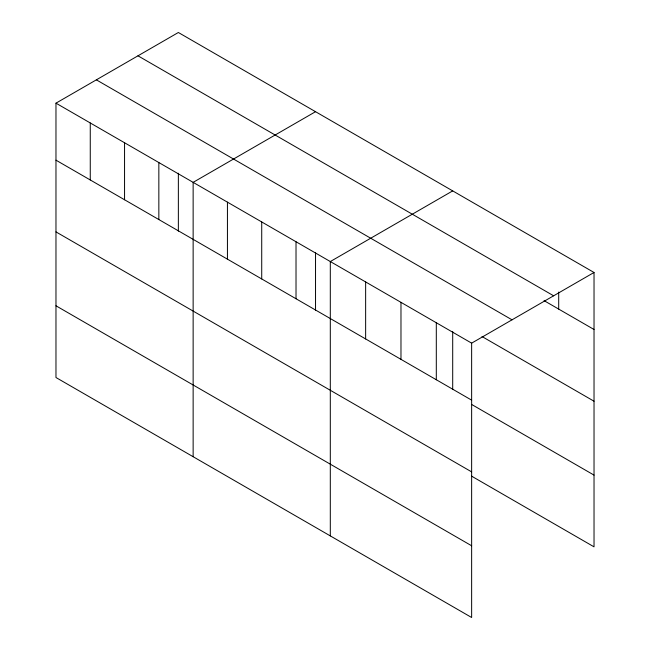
<?xml version="1.0" encoding="UTF-8"?>
<svg xmlns="http://www.w3.org/2000/svg" width="650" height="650" viewBox="0 0 650 650"><rect width="100%" height="100%" fill="white"/><g stroke="black" fill="none" stroke-linecap="round" stroke-linejoin="round"><path stroke-width="0.97" d="M55.973 103.163L471.64 343.143L471.64 617.5L55.973 377.52L55.973 103.163L178.36 32.5L594.027 272.48L594.027 546.837L471.664 476.19M315.534 111.694L193.139 182.357L193.139 456.714M452.701 190.889L330.306 261.552L330.306 535.909M471.64 343.143L594.027 272.48M137.971 55.819L553.637 295.799M544.05 300.633L594.027 329.485M96.362 79.844L512.029 319.824M481.999 336.529L594.027 401.213M55.973 160.168L471.64 400.148M471.664 404.463L594.027 475.109M55.973 231.896L471.64 471.876M55.973 305.793L471.64 545.773M558.699 292.086L558.699 309.091M452.701 331.598L452.701 389.521M436.304 322.749L436.304 379.754M400.977 302.348L400.977 359.352M365.641 281.954L365.641 338.951M315.534 252.403L315.534 310.326M296.018 241.751L296.018 298.756M261.723 221.959L261.723 278.956M227.435 202.158L227.435 259.163M178.36 173.209L178.36 231.132M158.844 162.557L158.844 219.562M124.556 142.764L124.556 199.761M90.261 122.964L90.261 179.969"/></g></svg>
